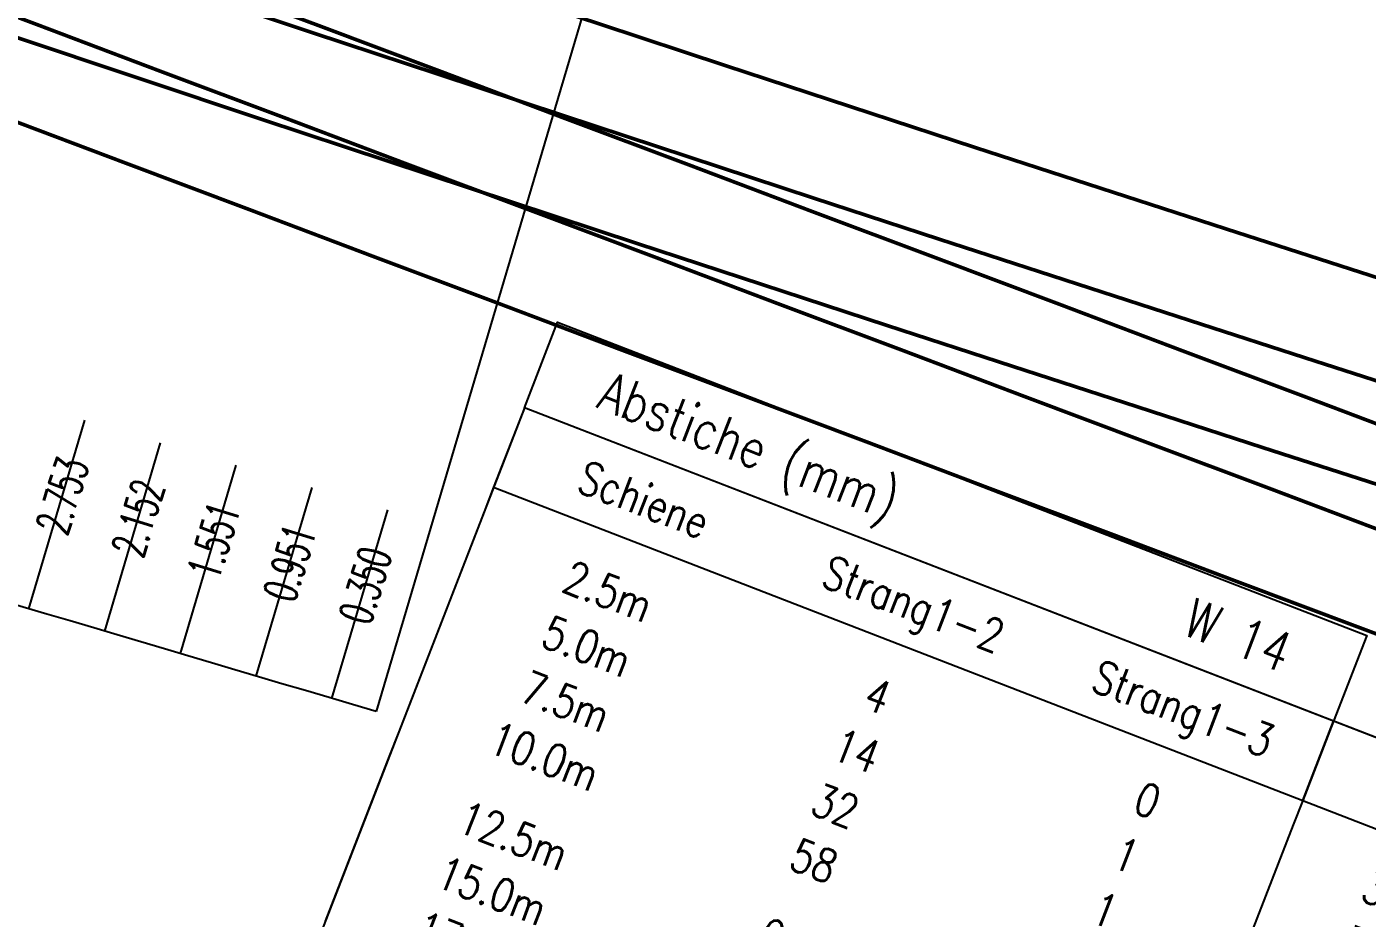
# Model space of a CAD drawing. Header units: millimetres. Extents: x 2688706 to 2690835, y 1254387 to 1255241.
# Drawn here: x 2689253.03 to 2689263.22, y 1254925.55 to 1254932.32 of the extents above; entities that cross this region are included whole.
import ezdxf
from ezdxf.enums import TextEntityAlignment as Align

# ---------------------------------------------------------------- set-up
doc = ezdxf.new("R2010")
doc.units = ezdxf.units.MM
doc.linetypes.add('STRICHLINIE', pattern=[0.75, 0.5, -0.25])
doc.linetypes.add('STRICHPUNKT', pattern=[1, 0.5, -0.25, 0, -0.25])
for name, color, linetype in [('A-HS-0014-_____', 1, 'STRICHPUNKT'), ('A-N1-0014-_____', 1, 'STRICHPUNKT'), ('BS-TR-B-Gleisstrang-LinieGeometrie', 7, 'Continuous'), ('BS-TR-N-Gleisstrang-LinieGeometrie', 7, 'Continuous'), ('D-TB-0014-_____', 7, 'Continuous'), ('H-HS-0014-_____', 7, 'Continuous'), ('H-N1-0014-_____', 7, 'Continuous'), ('K-HS-0014-_____', 1, 'Continuous'), ('K-N1-0014-_____', 1, 'Continuous'), ('L-HS-0014-_____', 4, 'Continuous'), ('L-N1-0014-_____', 3, 'Continuous'), ('S-OF-0014-_____', 7, 'STRICHLINIE'), ('S-ON-0014-_____', 7, 'Continuous'), ('T-MK-0014-_____', 1, 'Continuous')]:
    doc.layers.add(name, color=color, linetype=linetype)
doc.styles.add('R6', font='simplex.shx', dxfattribs={"width": 0.6})
doc.styles.add('R8', font='simplex.shx', dxfattribs={"width": 0.8})
doc.styles.get("Standard").update_dxf_attribs({"font": 'arial.ttf'})

# ---------------------------------------------------------------- blocks, each defined once
blk = doc.blocks.new('WeiVlpSchwelleL')
at = {"style": 'R6', "width": 0.6}
blk.add_attdef('LAENGE', text='', height=0.25, rotation=89.99999999999999, dxfattribs=at).set_placement((-1.229737067022953, 0.007106245459261308, 6e-06), align=Align.MIDDLE)
at = {"style": 'R6', "width": 0.6, "flags": 1}
for tag, p in [('WVP-SKML', (-5, 0, 2e-06)), ('WVP-SKMR', (3, 0, 2e-06))]:
    blk.add_attdef(tag, text='', height=0.25, rotation=180, dxfattribs=at).set_placement(p, align=Align.MIDDLE_CENTER)
at = {"style": 'R6', "width": 0.6}
blk.add_attdef('BEZEICHNUNG', text='', height=0.25, rotation=180, dxfattribs=at).set_placement((-2.249999999999987, -5.373479439185756e-14, 2), align=Align.MIDDLE_LEFT)
at = {"style": 'R6', "width": 0.6, "flags": 1}
blk.add_attdef('VERSCHIEBUNG', text='', height=0.25, rotation=180, dxfattribs=at).set_placement((-1.470197398034461, -5.373479439185758e-14, 2), align=Align.MIDDLE_LEFT)
for tag, p in [('VERKLINKS', (-0.8749999999999833, -5.426408495180606e-14, 2e-06)), ('VERKRECHTS', (0.8611075787621026, -8.736039560677224e-05, 2e-06))]:
    blk.add_attdef(tag, text='', height=0.25, rotation=180, dxfattribs=at).set_placement(p, align=Align.MIDDLE)
at = {"color": 1, "extrusion": (-1, -6.123233995736769e-17, 1.224646799147353e-16), "style": 'R6', "width": 0.6, "flags": 8}
blk.add_attdef('WVP-ANL', text='', height=0.25, rotation=270, dxfattribs=at).set_placement((1.179971919316135e-14, -7.187955122291877e-15, 0.4999999999999868), align=Align.MIDDLE)
at = {"color": 1, "extrusion": (1, -1.608122649676636e-16, 1.224646799147353e-16), "style": 'R6', "width": 0.6, "flags": 8}
blk.add_attdef('WVP-ANR', text='', height=0.25, rotation=270, dxfattribs=at).set_placement((-1.65451836612779e-14, -4.265120563609635e-14, 0.50000000000001), align=Align.MIDDLE)
blk = doc.blocks.new('WeiVlpPfHoeTitel')
blk.add_lwpolyline([(-4.28612223837832e-17, -0.7), (0, 0), (6.6, 0), (6.6, -0.7)])
at = {"style": 'R8', "width": 0.8}
blk.add_attdef('ATTR1', (0.5, -0.5), '', height=0.3, dxfattribs=at)
blk.add_attdef('ATTR2', text='', height=0.3, dxfattribs=at).set_placement((6.1, -0.5000000000000011), align=Align.RIGHT)
blk = doc.blocks.new('WeiVlpAbstSub')
blk.add_lwpolyline([(6.6, 1.110223024625157e-16), (-3.979970649922726e-17, 1.110223024625157e-16), (-3.979970649922726e-17, -0.6499999999999999), (6.6, -0.6499999999999999)], close=True)
at = {"style": 'R8', "width": 0.8}
for tag, p in [('ATTR1', (1.1, -0.45)), ('ATTR2', (3.3, -0.45)), ('ATTR3', (5.5, -0.45))]:
    blk.add_attdef(tag, text='', height=0.25, dxfattribs=at).set_placement(p, align=Align.CENTER)
blk = doc.blocks.new('WeiVlpAbstLeer')
for points in [[(0, 0), (0, -0.2)], [(6.6, 1.110223024625157e-16), (6.6, -0.1999999999999999)]]:
    blk.add_lwpolyline(points)
blk.add_attdef('ATTR1', text='', height=0.1).set_placement((1.1, -0.15), align=Align.CENTER)
blk = doc.blocks.new('WeiVlpAbstZeile')
for points in [[(0, 0), (0, -0.45)], [(6.6, 1.110223024625157e-16), (6.6, -0.4499999999999999)]]:
    blk.add_lwpolyline(points)
at = {"style": 'R8', "width": 0.8}
for tag, p in [('ATTR1', (1.1, -0.35)), ('ATTR2', (3.3, -0.35)), ('ATTR3', (5.5, -0.35))]:
    blk.add_attdef(tag, text='', height=0.25, dxfattribs=at).set_placement(p, align=Align.CENTER)
blk = doc.blocks.new('Weiche-14')
at = {"layer": 'A-HS-0014-_____', "flags": 128}
blk.add_lwpolyline([(421.08543, 16.34465, -0.0162866445366345), (364.68931, 13.51426)], format="xyb", dxfattribs=at)
at = {"layer": 'A-N1-0014-_____', "flags": 128}
blk.add_lwpolyline([(421.08543, 16.34465, -0.0005004820583355327), (373.9069, 12.48086, -0.002643607657813), (364.76497, 11.79032)], format="xyb", dxfattribs=at)
at = {"layer": 'D-TB-0014-_____', "flags": 128}
blk.add_lwpolyline([(401.3456509446838, 7.905393207827885), (401.3456509446838, 1.055393207827886), (421.1456509446839, 1.055393207827886), (421.1456509446839, 7.905393207827885)], close=True, dxfattribs=at)
at = {"layer": 'H-HS-0014-_____', "flags": 128}
for points in [[(421.0234637121023, 17.09208573580884, -0.01628664453663441), (364.6761292868455, 14.26414417025615, -0.01628664453663441)], [(421.1473962878964, 15.59721426419105, -0.01628664453663442), (364.7024907131539, 12.76437582974381, -0.01628664453663442)]]:
    blk.add_lwpolyline(points, format="xyb", dxfattribs=at)
at = {"layer": 'H-N1-0014-_____', "flags": 128}
for points in [[(421.0234638609347, 17.09208574814693, -0.000500482058335468), (373.8464302967145, 13.2284183020638, -0.002643607657813163), (364.7124342324677, 12.53847773278756, -0.002643607657813163)], [(421.1473961390559, 15.59721425185126, -0.0005004820583354682), (373.9673697032883, 11.73330169793553, -0.002643607657813146), (364.8175057675321, 11.04216226721246, -0.002643607657813146)]]:
    blk.add_lwpolyline(points, format="xyb", dxfattribs=at)
at = {"layer": 'K-HS-0014-_____', "flags": 128}
for points in [[(364.6760677768507, 14.26764362971733, 0.01628664453663441), (421.0231745360921, 17.09557376924272, 0.01628664453663441)], [(364.7019195489165, 12.79687081045495, 0.01628664453663441), (421.1447110820867, 15.62960314607608, 0.01628664453663441)], [(364.7025522231486, 12.76087637028263, 0.01628664453663441), (421.1476854639066, 15.59372623075717, 0.01628664453663441)]]:
    blk.add_lwpolyline(points, format="xyb", dxfattribs=at)
at = {"layer": 'K-N1-0014-_____', "flags": 128}
for points in [[(421.0231746856191, 17.09557378163663, -0.000500482058335466), (373.8461481047659, 13.23190690747288, -0.00264360765781314), (364.7121890655525, 12.54196913554051, -0.00264360765781314)], [(421.1476853143713, 15.59372621836155, -0.0005004820583354675), (373.9676518952369, 11.72981309252646, -0.002643607657813155), (364.8177509344472, 11.03867086445939, -0.002643607657813155)]]:
    blk.add_lwpolyline(points, format="xyb", dxfattribs=at)
at = {"layer": 'L-HS-0014-_____', "flags": 128}
for points in [[(421.0234637121023, 17.09208573580884, -0.005994877477405406), (400.3038915662675, 15.62421670664393, -0.005994877477405406)], [(421.1473962878964, 15.59721426419105, -0.005987783753766868), (400.4165250409098, 14.12824917115078, -0.005987783753766868)]]:
    blk.add_lwpolyline(points, format="xyb", dxfattribs=at)
at = {"layer": 'L-N1-0014-_____', "flags": 128}
for points in [[(421.0234638609347, 17.09208574814693, -0.0002197390082260926), (400.3111163386992, 15.38409402884256, -0.0002197390082260926)], [(421.1473961390559, 15.59721425185126, -0.0002198027609466917), (400.4277247587646, 13.88862124883935, -0.0002198027609466917)]]:
    blk.add_lwpolyline(points, format="xyb", dxfattribs=at)
at = {"layer": 'T-MK-0014-_____'}
for p, q in [((400.4277247587646, 13.88862124883935), (401.1291847316513, 5.336294458131306)), ((400.1813552244672, 5.258572870545354), (400.0587974054712, 6.753557680168166)), ((400.7802292933748, 5.307675809317042), (400.6576334985, 6.802657505218044)), ((398.9836033456277, 5.160412631259183), (398.8611214786264, 6.655403665431589)), ((399.5824799084087, 5.209485144514373), (399.4599600653706, 6.704473066894322)), ((398.3847255364897, 5.111355330802501), (398.2622816456044, 6.606349475802696))]:
    blk.add_line(p, q, dxfattribs=at)
at = {"layer": 'T-MK-0014-_____', "flags": 128}
blk.add_lwpolyline([(401.1291847316513, 5.336294458131306, -0.000252482052245773), (377.3185248468812, 3.395453255269752, -0.000252482052245773)], format="xyb", dxfattribs=at)
at = {"layer": 'D-TB-0014-_____'}
for name, p, values in [('WeiVlpPfHoeTitel', (401.3456509446838, 8.605393207827888), {'ATTR1': 'Abstiche (mm)', 'ATTR2': 'W 14'}), ('WeiVlpAbstSub', (401.3456509446838, 7.905393207827885), {'ATTR1': 'Schiene', 'ATTR2': 'Strang1-2', 'ATTR3': 'Strang1-3'}), ('WeiVlpAbstSub', (407.9456509446838, 7.905393207827885), {'ATTR1': 'Schiene', 'ATTR2': 'Strang1-2', 'ATTR3': 'Strang1-3'}), ('WeiVlpAbstZeile', (401.3456509446838, 7.05539320782789), {'ATTR1': '2.5m', 'ATTR2': '4', 'ATTR3': '0'}), ('WeiVlpAbstZeile', (407.9456509446838, 7.05539320782789), {'ATTR1': '30.0m', 'ATTR2': '519'}), ('WeiVlpAbstZeile', (401.3456509446838, 6.605393207827888), {'ATTR1': '5.0m', 'ATTR2': '14', 'ATTR3': '1'}), ('WeiVlpAbstZeile', (407.9456509446838, 6.605393207827888), {'ATTR1': '32.5m', 'ATTR2': '610'}), ('WeiVlpAbstZeile', (401.3456509446838, 6.155393207827892), {'ATTR1': '7.5m', 'ATTR2': '32', 'ATTR3': '1'}), ('WeiVlpAbstZeile', (401.3456509446838, 5.705393207827889), {'ATTR1': '10.0m', 'ATTR2': '58', 'ATTR3': '2'}), ('WeiVlpAbstZeile', (401.3456509446838, 5.05539320782789), {'ATTR1': '12.5m', 'ATTR2': '90', 'ATTR3': '3'}), ('WeiVlpAbstZeile', (401.3456509446838, 4.605393207827895), {'ATTR1': '15.0m', 'ATTR2': '130', 'ATTR3': '5'}), ('WeiVlpAbstZeile', (401.3456509446838, 4.155393207827892), {'ATTR1': '17.5m', 'ATTR2': '177', 'ATTR3': '6'})]:
    blk.add_blockref(name, p, dxfattribs=at).add_auto_attribs(values)
for p in [(401.3456509446838, 7.255393207827886), (401.3456509446838, 5.255393207827893)]:
    blk.add_blockref('WeiVlpAbstLeer', p, dxfattribs=at)
at = {"layer": 'S-OF-0014-_____'}
ref = blk.add_blockref('WeiVlpSchwelleL', (398.8192570062112, 14.64824747295768), dxfattribs=dict(at, xscale=3, rotation=94.02197410355666))
ref.add_attrib('WVP-SKML', '1.551', dxfattribs={"layer": 'T-MK-0014-_____', "height": 0.25, "rotation": 94.02197410355666, "style": 'R6', "width": 0.6}).set_placement((399.5089680025858, 6.106477897942343), align=Align.MIDDLE_CENTER)
ref = blk.add_blockref('WeiVlpSchwelleL', (399.4179815234252, 14.68995484335682), dxfattribs=dict(at, xscale=3, rotation=94.05123974869946))
ref.add_attrib('WVP-SKML', '0.951', dxfattribs={"layer": 'T-MK-0014-_____', "height": 0.25, "rotation": 94.05123974869946, "style": 'R6', "width": 0.6}).set_placement((400.1078205330696, 6.155563756319041), align=Align.MIDDLE_CENTER)
ref = blk.add_blockref('WeiVlpSchwelleL', (397.6227692485245, 14.56553298665), dxfattribs=dict(at, xscale=3, rotation=93.90097636623527))
ref.add_attrib('WVP-SKML', '2.753', dxfattribs={"layer": 'T-MK-0014-_____', "height": 0.25, "rotation": 93.90097636623527, "style": 'R6', "width": 0.6}).set_placement((398.3112592019585, 6.008351817802618), align=Align.MIDDLE_CENTER)
ref = blk.add_blockref('WeiVlpSchwelleL', (398.2210192567923, 14.60678311933225), dxfattribs=dict(at, xscale=3, rotation=93.96104756726689))
ref.add_attrib('WVP-SKML', '2.152', dxfattribs={"layer": 'T-MK-0014-_____', "height": 0.25, "rotation": 93.96104756726689, "style": 'R6', "width": 0.6}).set_placement((398.910114225427, 6.057407251762626), align=Align.MIDDLE_CENTER)
at = {"layer": 'S-ON-0014-_____'}
ref = blk.add_blockref('WeiVlpSchwelleL', (400.0166934556736, 14.73187710902215), dxfattribs=dict(at, xscale=3, rotation=94.08080740958339))
ref.add_attrib('WVP-SKML', '0.350', dxfattribs={"layer": 'T-MK-0014-_____', "height": 0.25, "rotation": 94.08080740958339, "style": 'R6', "width": 0.6}).set_placement((400.70667181645, 6.204664826857643), align=Align.MIDDLE_CENTER)

msp = doc.modelspace()

# ---------------------------------------------------------------- linework, layer by layer
at = {"layer": 'BS-TR-B-Gleisstrang-LinieGeometrie', "lineweight": 50}
for points in [[(2689252.34827722, 1254933.23391224, 454.405743523359), (2689253.29927503, 1254932.91481656, 454.4125794505539), (2689254.25062791, 1254932.59678103, 454.419502431582), (2689255.20233466, 1254932.27980604, 454.42644497923), (2689256.15439411, 1254931.96389198, 454.433387526878), (2689257.10680507, 1254931.64903924, 454.440330074526), (2689258.05956636, 1254931.33524822, 454.447272622174), (2689259.0126768, 1254931.0225193, 454.454215169822), (2689259.96613521, 1254930.71085288, 454.46115771747), (2689260.91994039, 1254930.40024934, 454.468100265119), (2689261.87409117, 1254930.09070906, 454.475042812767), (2689262.82858635, 1254929.78223244, 454.481985360415), (2689263.78342476, 1254929.47481985, 454.488927908063), (2689264.7386052, 1254929.16847167, 454.495870455711), (2689265.6941265, 1254928.8631883, 454.502813003359), (2689266.64998746, 1254928.55897009, 454.509755551007), (2689267.60618689, 1254928.25581745, 454.516698098656), (2689268.56272361, 1254927.95373073, 454.523640646304), (2689269.51959644, 1254927.65271032, 454.5305831939521), (2689270.47680417, 1254927.35275658, 454.5375257416001)], [(2689252.16353768, 1254932.6945921, 454.448383171952), (2689253.10268699, 1254932.34123529, 454.457925536201), (2689254.04183629, 1254931.98787848, 454.467636863846), (2689254.98098559, 1254931.63452167, 454.477455184943), (2689255.92013489, 1254931.28116486, 454.4873560477), (2689256.8592842, 1254930.92780805, 454.497339452319), (2689257.7984335, 1254930.57445124, 454.507405399003), (2689258.7375828, 1254930.22109443, 454.517553887957), (2689259.6767321, 1254929.86773762, 454.527784919386), (2689260.61588141, 1254929.51438081, 454.538098493499), (2689261.55503071, 1254929.161024, 454.548494610504), (2689262.49418001, 1254928.80766719, 454.558973270611), (2689263.43332931, 1254928.45431038, 454.569534474036), (2689264.37247862, 1254928.10095358, 454.580178220992), (2689265.31162792, 1254927.74759677, 454.5909045116929), (2689266.25077722, 1254927.39423996, 454.6017133463581), (2689267.18992653, 1254927.04088315, 454.612604725209), (2689268.12907583, 1254926.68752634, 454.623578648463), (2689269.06822513, 1254926.33416953, 454.634635116345), (2689270.00737443, 1254925.98081272, 454.645774129079), (2689270.94652374, 1254925.62745591, 454.656995686891), (2689271.88567304, 1254925.2740991, 454.66829979001)]]:
    msp.add_polyline3d(points, dxfattribs=at)
at = {"layer": 'BS-TR-N-Gleisstrang-LinieGeometrie', "color": 1, "lineweight": 50, "true_color": 0xff0000}
for points in [[(2689252.63617415, 1254933.92609868, 454.35026330161), (2689253.5855681, 1254933.60760627, 454.357108293753), (2689254.53531613, 1254933.29017132, 454.364033669455), (2689255.48541707, 1254932.97379422, 454.370969640882), (2689256.43586975, 1254932.65847537, 454.3779056123091), (2689257.38667299, 1254932.34421515, 454.384841583736), (2689258.3378256, 1254932.03101395, 454.3917775551629), (2689259.2893264, 1254931.71887217, 454.39871352659), (2689260.24117422, 1254931.40779018, 454.4056494980169), (2689261.19336788, 1254931.09776839, 454.412585469443), (2689262.14590619, 1254930.78880716, 454.41952144087), (2689263.09878798, 1254930.48090689, 454.426457412297), (2689264.05201205, 1254930.17406795, 454.433393383724), (2689265.00557724, 1254929.86829073, 454.440329355151), (2689265.95948235, 1254929.5635756, 454.447265326578), (2689266.91372621, 1254929.25992295, 454.454201298005), (2689267.86830763, 1254928.95733314, 454.461137269432), (2689268.82322543, 1254928.65580657, 454.468073240859), (2689269.77847842, 1254928.35534359, 454.475009212286), (2689270.73406541, 1254928.05594458, 454.481945183713)], [(2689252.42691335, 1254933.39459014, 454.392542570379), (2689253.36606265, 1254933.04123333, 454.402090604322), (2689254.30521196, 1254932.68787652, 454.411807203455), (2689255.24436126, 1254932.33451971, 454.421624027906), (2689256.18351056, 1254931.9811629, 454.431523529553), (2689257.12265986, 1254931.62780609, 454.441505708594), (2689258.06180917, 1254931.27444928, 454.451570565236), (2689259.00095847, 1254930.92109247, 454.461718099681), (2689259.94010777, 1254930.56773566, 454.471948312137), (2689260.87925707, 1254930.21437885, 454.482261202814), (2689261.81840638, 1254929.86102204, 454.492656771918), (2689262.75755568, 1254929.50766524, 454.503135019665), (2689263.69670498, 1254929.15430843, 454.513695946265), (2689264.63585428, 1254928.80095162, 454.524339551935), (2689265.57500359, 1254928.44759481, 454.535065836891), (2689266.51415289, 1254928.094238, 454.545874801351), (2689267.45330219, 1254927.74088119, 454.5567664455371), (2689268.39245149, 1254927.38752438, 454.5677407696691), (2689269.3316008, 1254927.03416757, 454.578797773971), (2689270.2707501, 1254926.68081076, 454.589937458668), (2689271.2098994, 1254926.32745395, 454.601159823988), (2689272.14904871, 1254925.97409714, 454.612464870158), (2689273.08819801, 1254925.62074033, 454.623852597409), (2689274.02734731, 1254925.26738352, 454.635323005973)], [(2689252.9187629, 1254932.25358898, 454.467380265181), (2689253.86803101, 1254931.93606672, 454.474275010135), (2689254.81765138, 1254931.61959949, 454.4811967828201), (2689255.76762281, 1254931.30418769, 454.488118555505), (2689256.71794416, 1254930.9898317, 454.495040328189), (2689257.66861423, 1254930.67653192, 454.501962100874), (2689258.61963186, 1254930.36428873, 454.5088838735591), (2689259.57099587, 1254930.05310251, 454.515805646244), (2689260.52270508, 1254929.74297366, 454.522727418928), (2689261.47475833, 1254929.43390255, 454.529649191613), (2689262.42715443, 1254929.12588956, 454.536570964298), (2689263.37989222, 1254928.81893507, 454.543492736983), (2689264.33297051, 1254928.51303947, 454.550414509667), (2689265.28638812, 1254928.20820313, 454.557336282352), (2689266.24014388, 1254927.90442643, 454.564258055037), (2689267.19423662, 1254927.60170975, 454.571179827722), (2689268.14866515, 1254927.30005345, 454.5781016004061), (2689269.10342829, 1254926.99945791, 454.585023373091), (2689270.05852487, 1254926.6999235, 454.591945145776), (2689271.01395371, 1254926.40145059, 454.598866918461), (2689271.96971362, 1254926.10403955, 454.605788691145), (2689272.92580343, 1254925.80769074, 454.61271046383), (2689273.88222196, 1254925.51240454, 454.619632236515)], [(2689252.83931132, 1254931.64123725, 454.513777961736), (2689253.77846062, 1254931.28788044, 454.523494560869), (2689254.71760992, 1254930.93452363, 454.5333113853201), (2689255.65675923, 1254930.58116682, 454.543210886967), (2689256.59590853, 1254930.22781001, 454.553193066008), (2689257.53505783, 1254929.8744532, 454.56325792265), (2689258.47420713, 1254929.52109639, 454.573405457095), (2689259.41335644, 1254929.16773958, 454.583635669551), (2689260.35250574, 1254928.81438277, 454.5939485602279), (2689261.29165504, 1254928.46102596, 454.604344129332), (2689262.23080434, 1254928.10766915, 454.614822377079), (2689263.16995365, 1254927.75431234, 454.625383303679), (2689264.10910295, 1254927.40095553, 454.636026909349), (2689265.04825225, 1254927.04759872, 454.6467531943049), (2689265.98740156, 1254926.69424192, 454.657562158765), (2689266.92655086, 1254926.34088511, 454.668453802951), (2689267.86570016, 1254925.9875283, 454.679428127082), (2689268.80484946, 1254925.63417149, 454.6904851313849), (2689269.74399877, 1254925.28081468, 454.701624816082), (2689270.68314807, 1254924.92745787, 454.712847181401), (2689271.62229737, 1254924.57410106, 454.724152227572), (2689272.56144667, 1254924.22074425, 454.735539954823), (2689273.50059598, 1254923.86738744, 454.747010363387), (2689274.43974528, 1254923.51403063, 454.758563453498)]]:
    msp.add_polyline3d(points, dxfattribs=at)

# ---------------------------------------------------------------- block references
at = {"extrusion": (0.01856783197081398, 0.078322802670633, 0.9967551224838128), "rotation": 172.1538819283246}
msp.add_blockref('Weiche-14', (-2326851.235015703, -1835463.384711666, 148676.4978498291), dxfattribs=at)

doc.saveas('drawing.dxf')
